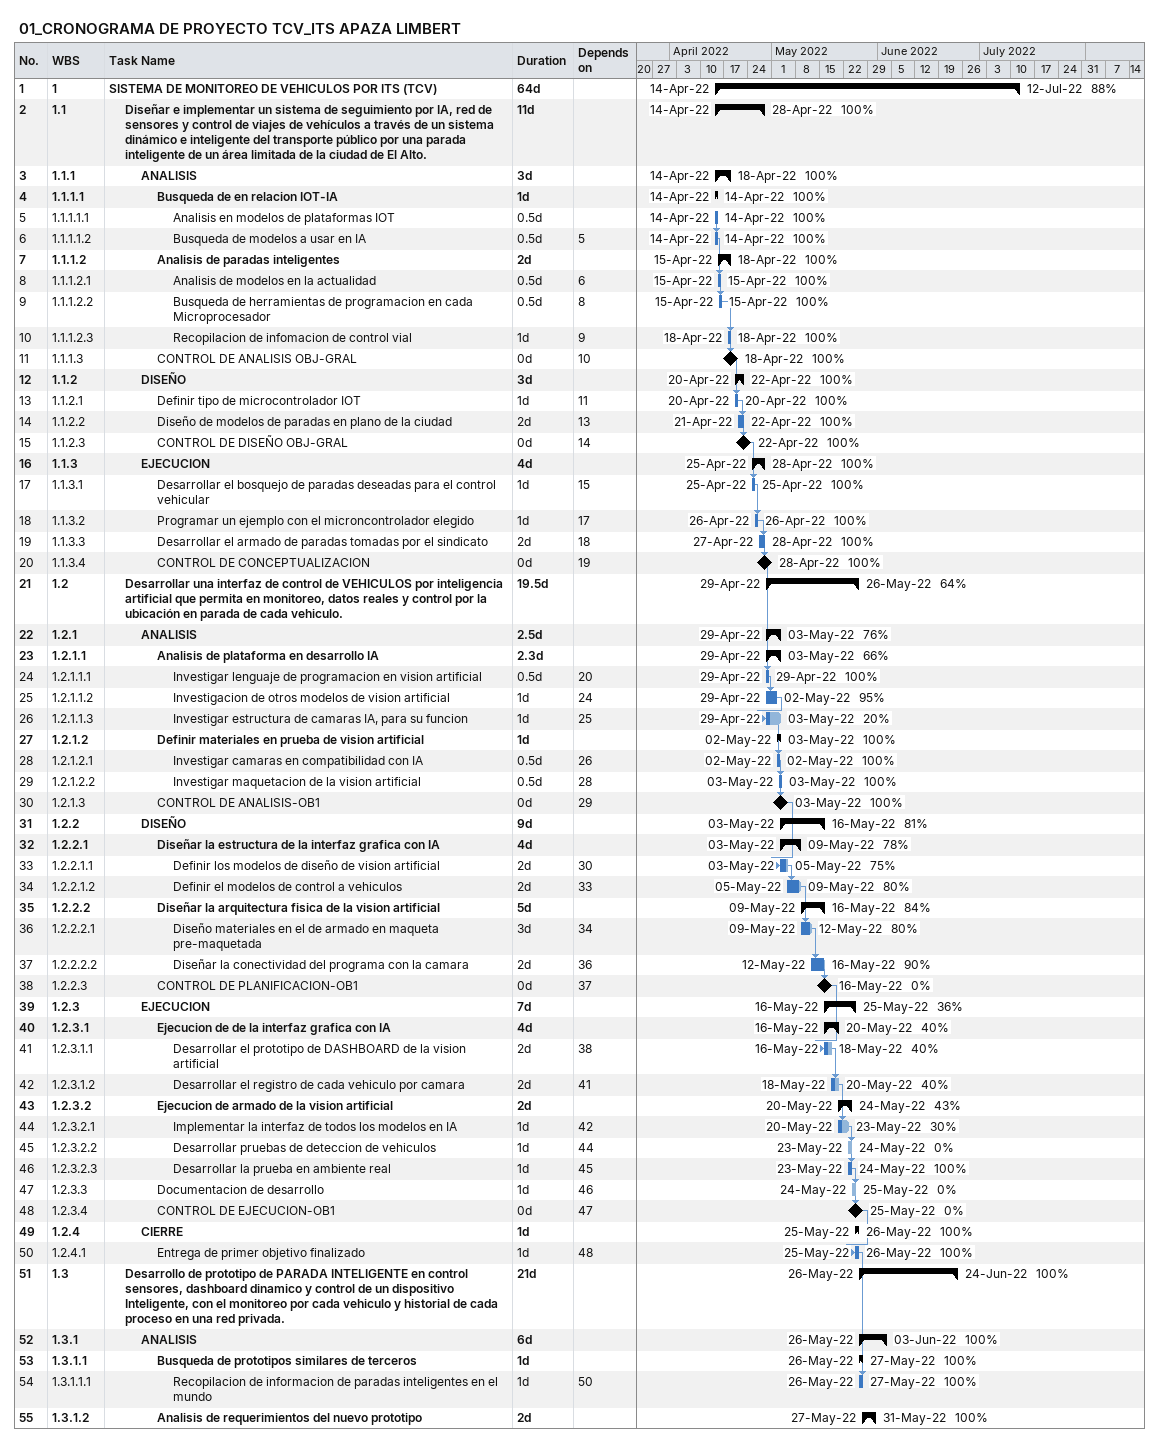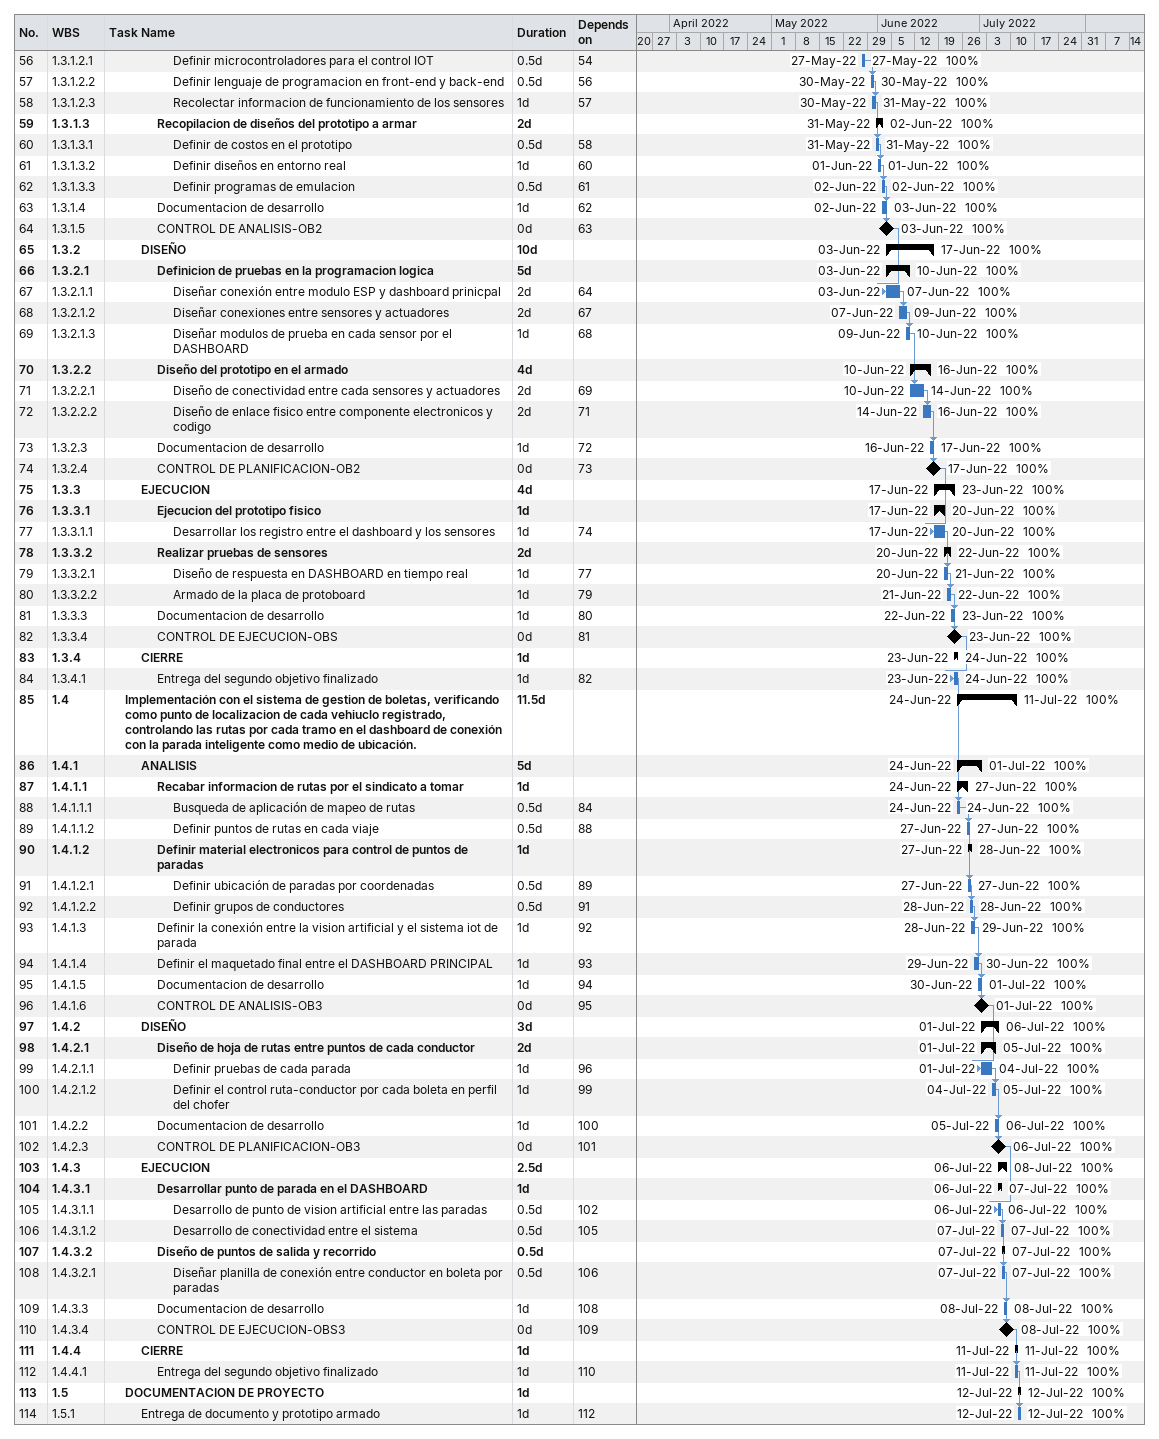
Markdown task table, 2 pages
01_CRONOGRAMA DE PROYECTO TCV_ITS APAZA LIMBERT

| ID | WBS | Task | Duration | Start | Finish | Predecessors | % complete |
|---|---|---|---|---|---|---|---|
| 1 | 1 | **SISTEMA DE MONITOREO DE VEHICULOS POR ITS (TCV)** | 64d | 2022-04-14 | 2022-07-12 |  | 88 |
| 2 | 1.1 | **Diseñar e implementar un sistema de seguimiento por IA, red de sensores y control de viajes de vehículos a través de un sistema dinámico e inteligente del transporte público por una parada inteligente de un área limitada de la ciudad de El Alto.** | 11d | 2022-04-14 | 2022-04-28 |  | 100 |
| 3 | 1.1.1 | **ANALISIS** | 3d | 2022-04-14 | 2022-04-18 |  | 100 |
| 4 | 1.1.1.1 | **Busqueda de en relacion IOT-IA** | 1d | 2022-04-14 | 2022-04-14 |  | 100 |
| 5 | 1.1.1.1.1 | Analisis en modelos de plataformas IOT | 0.5d | 2022-04-14 | 2022-04-14 |  | 100 |
| 6 | 1.1.1.1.2 | Busqueda de modelos a usar en IA | 0.5d | 2022-04-14 | 2022-04-14 | 5 | 100 |
| 7 | 1.1.1.2 | **Analisis de paradas inteligentes** | 2d | 2022-04-15 | 2022-04-18 |  | 100 |
| 8 | 1.1.1.2.1 | Analisis de modelos en la actualidad | 0.5d | 2022-04-15 | 2022-04-15 | 6 | 100 |
| 9 | 1.1.1.2.2 | Busqueda de herramientas de programacion en cada Microprocesador | 0.5d | 2022-04-15 | 2022-04-15 | 8 | 100 |
| 10 | 1.1.1.2.3 | Recopilacion de infomacion de control vial | 1d | 2022-04-18 | 2022-04-18 | 9 | 100 |
| 11 | 1.1.1.3 | CONTROL DE ANALISIS OBJ-GRAL | 0d | 2022-04-18 | 2022-04-18 | 10 | 100 |
| 12 | 1.1.2 | **DISEÑO** | 3d | 2022-04-20 | 2022-04-22 |  | 100 |
| 13 | 1.1.2.1 | Definir tipo de microcontrolador IOT | 1d | 2022-04-20 | 2022-04-20 | 11 | 100 |
| 14 | 1.1.2.2 | Diseño de modelos de paradas en plano de la ciudad | 2d | 2022-04-21 | 2022-04-22 | 13 | 100 |
| 15 | 1.1.2.3 | CONTROL DE DISEÑO OBJ-GRAL | 0d | 2022-04-22 | 2022-04-22 | 14 | 100 |
| 16 | 1.1.3 | **EJECUCION** | 4d | 2022-04-25 | 2022-04-28 |  | 100 |
| 17 | 1.1.3.1 | Desarrollar el bosquejo de paradas deseadas para el control vehicular | 1d | 2022-04-25 | 2022-04-25 | 15 | 100 |
| 18 | 1.1.3.2 | Programar un ejemplo con el microncontrolador elegido | 1d | 2022-04-26 | 2022-04-26 | 17 | 100 |
| 19 | 1.1.3.3 | Desarrollar el armado de paradas tomadas por el sindicato | 2d | 2022-04-27 | 2022-04-28 | 18 | 100 |
| 20 | 1.1.3.4 | CONTROL DE CONCEPTUALIZACION | 0d | 2022-04-28 | 2022-04-28 | 19 | 100 |
| 21 | 1.2 | **Desarrollar una interfaz de control de VEHICULOS por inteligencia artificial que permita en monitoreo, datos reales y control por la ubicación en parada de cada vehiculo.** | 19.5d | 2022-04-29 | 2022-05-26 |  | 64 |
| 22 | 1.2.1 | **ANALISIS** | 2.5d | 2022-04-29 | 2022-05-03 |  | 76 |
| 23 | 1.2.1.1 | **Analisis de plataforma en desarrollo IA** | 2.3d | 2022-04-29 | 2022-05-03 |  | 66 |
| 24 | 1.2.1.1.1 | Investigar lenguaje de programacion en vision artificial | 0.5d | 2022-04-29 | 2022-04-29 | 20 | 100 |
| 25 | 1.2.1.1.2 | Investigacion de otros modelos de vision artificial | 1d | 2022-04-29 | 2022-05-02 | 24 | 95 |
| 26 | 1.2.1.1.3 | Investigar estructura de camaras IA, para su funcion | 1d | 2022-04-29 | 2022-05-03 | 25 | 20 |
| 27 | 1.2.1.2 | **Definir materiales en prueba de vision artificial** | 1d | 2022-05-02 | 2022-05-03 |  | 100 |
| 28 | 1.2.1.2.1 | Investigar camaras en compatibilidad con IA | 0.5d | 2022-05-02 | 2022-05-02 | 26 | 100 |
| 29 | 1.2.1.2.2 | Investigar maquetacion de la vision artificial | 0.5d | 2022-05-03 | 2022-05-03 | 28 | 100 |
| 30 | 1.2.1.3 | CONTROL DE ANALISIS-OB1 | 0d | 2022-05-03 | 2022-05-03 | 29 | 100 |
| 31 | 1.2.2 | **DISEÑO** | 9d | 2022-05-03 | 2022-05-16 |  | 81 |
| 32 | 1.2.2.1 | **Diseñar la estructura de la interfaz grafica con IA** | 4d | 2022-05-03 | 2022-05-09 |  | 78 |
| 33 | 1.2.2.1.1 | Definir los modelos de diseño de vision artificial | 2d | 2022-05-03 | 2022-05-05 | 30 | 75 |
| 34 | 1.2.2.1.2 | Definir el modelos de control a vehiculos | 2d | 2022-05-05 | 2022-05-09 | 33 | 80 |
| 35 | 1.2.2.2 | **Diseñar la arquitectura fisica de la vision artificial** | 5d | 2022-05-09 | 2022-05-16 |  | 84 |
| 36 | 1.2.2.2.1 | Diseño materiales en el de armado en maqueta pre-maquetada | 3d | 2022-05-09 | 2022-05-12 | 34 | 80 |
| 37 | 1.2.2.2.2 | Diseñar la conectividad del programa con la camara | 2d | 2022-05-12 | 2022-05-16 | 36 | 90 |
| 38 | 1.2.2.3 | CONTROL DE PLANIFICACION-OB1 | 0d | 2022-05-16 | 2022-05-16 | 37 | 0 |
| 39 | 1.2.3 | **EJECUCION** | 7d | 2022-05-16 | 2022-05-25 |  | 36 |
| 40 | 1.2.3.1 | **Ejecucion de de la interfaz grafica con IA** | 4d | 2022-05-16 | 2022-05-20 |  | 40 |
| 41 | 1.2.3.1.1 | Desarrollar el prototipo de DASHBOARD de la vision artificial | 2d | 2022-05-16 | 2022-05-18 | 38 | 40 |
| 42 | 1.2.3.1.2 | Desarrollar el registro de cada vehiculo por camara | 2d | 2022-05-18 | 2022-05-20 | 41 | 40 |
| 43 | 1.2.3.2 | **Ejecucion de armado de la vision artificial** | 2d | 2022-05-20 | 2022-05-24 |  | 43 |
| 44 | 1.2.3.2.1 | Implementar la interfaz de todos los modelos en IA | 1d | 2022-05-20 | 2022-05-23 | 42 | 30 |
| 45 | 1.2.3.2.2 | Desarrollar pruebas de deteccion de vehiculos | 1d | 2022-05-23 | 2022-05-24 | 44 | 0 |
| 46 | 1.2.3.2.3 | Desarrollar la prueba en ambiente real | 1d | 2022-05-23 | 2022-05-24 | 45 | 100 |
| 47 | 1.2.3.3 | Documentacion de desarrollo | 1d | 2022-05-24 | 2022-05-25 | 46 | 0 |
| 48 | 1.2.3.4 | CONTROL DE EJECUCION-OB1 | 0d | 2022-05-25 | 2022-05-25 | 47 | 0 |
| 49 | 1.2.4 | **CIERRE** | 1d | 2022-05-25 | 2022-05-26 |  | 100 |
| 50 | 1.2.4.1 | Entrega de primer objetivo finalizado | 1d | 2022-05-25 | 2022-05-26 | 48 | 100 |
| 51 | 1.3 | **Desarrollo de prototipo de PARADA INTELIGENTE en control sensores, dashboard dinamico y control de un dispositivo Inteligente, con el monitoreo por cada vehiculo y historial de cada proceso en una red privada.** | 21d | 2022-05-26 | 2022-06-24 |  | 100 |
| 52 | 1.3.1 | **ANALISIS** | 6d | 2022-05-26 | 2022-06-03 |  | 100 |
| 53 | 1.3.1.1 | **Busqueda de prototipos similares de terceros** | 1d | 2022-05-26 | 2022-05-27 |  | 100 |
| 54 | 1.3.1.1.1 | Recopilacion de informacion de paradas inteligentes en el mundo | 1d | 2022-05-26 | 2022-05-27 | 50 | 100 |
| 55 | 1.3.1.2 | **Analisis de requerimientos del nuevo prototipo** | 2d | 2022-05-27 | 2022-05-31 |  | 100 |
| 56 | 1.3.1.2.1 | Definir microcontroladores para el control IOT | 0.5d | 2022-05-27 | 2022-05-27 | 54 | 100 |
| 57 | 1.3.1.2.2 | Definir lenguaje de programacion en front-end y back-end | 0.5d | 2022-05-30 | 2022-05-30 | 56 | 100 |
| 58 | 1.3.1.2.3 | Recolectar informacion de funcionamiento de los sensores | 1d | 2022-05-30 | 2022-05-31 | 57 | 100 |
| 59 | 1.3.1.3 | **Recopilacion de diseños del prototipo a armar** | 2d | 2022-05-31 | 2022-06-02 |  | 100 |
| 60 | 1.3.1.3.1 | Definir de costos en el prototipo | 0.5d | 2022-05-31 | 2022-05-31 | 58 | 100 |
| 61 | 1.3.1.3.2 | Definir diseños en entorno real | 1d | 2022-06-01 | 2022-06-01 | 60 | 100 |
| 62 | 1.3.1.3.3 | Definir programas de emulacion | 0.5d | 2022-06-02 | 2022-06-02 | 61 | 100 |
| 63 | 1.3.1.4 | Documentacion de desarrollo | 1d | 2022-06-02 | 2022-06-03 | 62 | 100 |
| 64 | 1.3.1.5 | CONTROL DE ANALISIS-OB2 | 0d | 2022-06-03 | 2022-06-03 | 63 | 100 |
| 65 | 1.3.2 | **DISEÑO** | 10d | 2022-06-03 | 2022-06-17 |  | 100 |
| 66 | 1.3.2.1 | **Definicion de pruebas en la programacion logica** | 5d | 2022-06-03 | 2022-06-10 |  | 100 |
| 67 | 1.3.2.1.1 | Diseñar conexión entre modulo ESP y dashboard prinicpal | 2d | 2022-06-03 | 2022-06-07 | 64 | 100 |
| 68 | 1.3.2.1.2 | Diseñar conexiones entre sensores y actuadores | 2d | 2022-06-07 | 2022-06-09 | 67 | 100 |
| 69 | 1.3.2.1.3 | Diseñar modulos de prueba en cada sensor por el DASHBOARD | 1d | 2022-06-09 | 2022-06-10 | 68 | 100 |
| 70 | 1.3.2.2 | **Diseño del prototipo en el armado** | 4d | 2022-06-10 | 2022-06-16 |  | 100 |
| 71 | 1.3.2.2.1 | Diseño de conectividad entre cada sensores y actuadores | 2d | 2022-06-10 | 2022-06-14 | 69 | 100 |
| 72 | 1.3.2.2.2 | Diseño de enlace fisico entre componente electronicos y codigo | 2d | 2022-06-14 | 2022-06-16 | 71 | 100 |
| 73 | 1.3.2.3 | Documentacion de desarrollo | 1d | 2022-06-16 | 2022-06-17 | 72 | 100 |
| 74 | 1.3.2.4 | CONTROL DE PLANIFICACION-OB2 | 0d | 2022-06-17 | 2022-06-17 | 73 | 100 |
| 75 | 1.3.3 | **EJECUCION** | 4d | 2022-06-17 | 2022-06-23 |  | 100 |
| 76 | 1.3.3.1 | **Ejecucion del prototipo fisico** | 1d | 2022-06-17 | 2022-06-20 |  | 100 |
| 77 | 1.3.3.1.1 | Desarrollar los registro entre el dashboard y los sensores | 1d | 2022-06-17 | 2022-06-20 | 74 | 100 |
| 78 | 1.3.3.2 | **Realizar pruebas de sensores** | 2d | 2022-06-20 | 2022-06-22 |  | 100 |
| 79 | 1.3.3.2.1 | Diseño de respuesta en DASHBOARD en tiempo real | 1d | 2022-06-20 | 2022-06-21 | 77 | 100 |
| 80 | 1.3.3.2.2 | Armado de la placa de protoboard | 1d | 2022-06-21 | 2022-06-22 | 79 | 100 |
| 81 | 1.3.3.3 | Documentacion de desarrollo | 1d | 2022-06-22 | 2022-06-23 | 80 | 100 |
| 82 | 1.3.3.4 | CONTROL DE EJECUCION-OBS | 0d | 2022-06-23 | 2022-06-23 | 81 | 100 |
| 83 | 1.3.4 | **CIERRE** | 1d | 2022-06-23 | 2022-06-24 |  | 100 |
| 84 | 1.3.4.1 | Entrega del segundo objetivo finalizado | 1d | 2022-06-23 | 2022-06-24 | 82 | 100 |
| 85 | 1.4 | **Implementación con el sistema de gestion de boletas, verificando como punto de localizacion de cada vehiuclo registrado, controlando las rutas por cada tramo en el dashboard de conexión con la parada inteligente como medio de ubicación.** | 11.5d | 2022-06-24 | 2022-07-11 |  | 100 |
| 86 | 1.4.1 | **ANALISIS** | 5d | 2022-06-24 | 2022-07-01 |  | 100 |
| 87 | 1.4.1.1 | **Recabar informacion de rutas por el sindicato a tomar** | 1d | 2022-06-24 | 2022-06-27 |  | 100 |
| 88 | 1.4.1.1.1 | Busqueda de aplicación de mapeo de rutas | 0.5d | 2022-06-24 | 2022-06-24 | 84 | 100 |
| 89 | 1.4.1.1.2 | Definir puntos de rutas en cada viaje | 0.5d | 2022-06-27 | 2022-06-27 | 88 | 100 |
| 90 | 1.4.1.2 | **Definir material electronicos para control de puntos de paradas** | 1d | 2022-06-27 | 2022-06-28 |  | 100 |
| 91 | 1.4.1.2.1 | Definir ubicación de paradas por coordenadas | 0.5d | 2022-06-27 | 2022-06-27 | 89 | 100 |
| 92 | 1.4.1.2.2 | Definir grupos de conductores | 0.5d | 2022-06-28 | 2022-06-28 | 91 | 100 |
| 93 | 1.4.1.3 | Definir la conexión entre la vision artificial y el sistema iot de parada | 1d | 2022-06-28 | 2022-06-29 | 92 | 100 |
| 94 | 1.4.1.4 | Definir el maquetado final entre el DASHBOARD PRINCIPAL | 1d | 2022-06-29 | 2022-06-30 | 93 | 100 |
| 95 | 1.4.1.5 | Documentacion de desarrollo | 1d | 2022-06-30 | 2022-07-01 | 94 | 100 |
| 96 | 1.4.1.6 | CONTROL DE ANALISIS-OB3 | 0d | 2022-07-01 | 2022-07-01 | 95 | 100 |
| 97 | 1.4.2 | **DISEÑO** | 3d | 2022-07-01 | 2022-07-06 |  | 100 |
| 98 | 1.4.2.1 | **Diseño de hoja de rutas entre puntos de cada conductor** | 2d | 2022-07-01 | 2022-07-05 |  | 100 |
| 99 | 1.4.2.1.1 | Definir pruebas de cada parada | 1d | 2022-07-01 | 2022-07-04 | 96 | 100 |
| 100 | 1.4.2.1.2 | Definir el control ruta-conductor por cada boleta en perfil del chofer | 1d | 2022-07-04 | 2022-07-05 | 99 | 100 |
| 101 | 1.4.2.2 | Documentacion de desarrollo | 1d | 2022-07-05 | 2022-07-06 | 100 | 100 |
| 102 | 1.4.2.3 | CONTROL DE PLANIFICACION-OB3 | 0d | 2022-07-06 | 2022-07-06 | 101 | 100 |
| 103 | 1.4.3 | **EJECUCION** | 2.5d | 2022-07-06 | 2022-07-08 |  | 100 |
| 104 | 1.4.3.1 | **Desarrollar punto de parada en el DASHBOARD** | 1d | 2022-07-06 | 2022-07-07 |  | 100 |
| 105 | 1.4.3.1.1 | Desarrollo de punto de vision artificial entre las paradas | 0.5d | 2022-07-06 | 2022-07-06 | 102 | 100 |
| 106 | 1.4.3.1.2 | Desarrollo de conectividad entre el sistema | 0.5d | 2022-07-07 | 2022-07-07 | 105 | 100 |
| 107 | 1.4.3.2 | **Diseño de puntos de salida y recorrido** | 0.5d | 2022-07-07 | 2022-07-07 |  | 100 |
| 108 | 1.4.3.2.1 | Diseñar planilla de conexión entre conductor en boleta por paradas | 0.5d | 2022-07-07 | 2022-07-07 | 106 | 100 |
| 109 | 1.4.3.3 | Documentacion de desarrollo | 1d | 2022-07-08 | 2022-07-08 | 108 | 100 |
| 110 | 1.4.3.4 | CONTROL DE EJECUCION-OBS3 | 0d | 2022-07-08 | 2022-07-08 | 109 | 100 |
| 111 | 1.4.4 | **CIERRE** | 1d | 2022-07-11 | 2022-07-11 |  | 100 |
| 112 | 1.4.4.1 | Entrega del segundo objetivo finalizado | 1d | 2022-07-11 | 2022-07-11 | 110 | 100 |
| 113 | 1.5 | **DOCUMENTACION DE PROYECTO** | 1d | 2022-07-12 | 2022-07-12 |  | 100 |
| 114 | 1.5.1 | Entrega de documento y prototipo armado | 1d | 2022-07-12 | 2022-07-12 | 112 | 100 |
